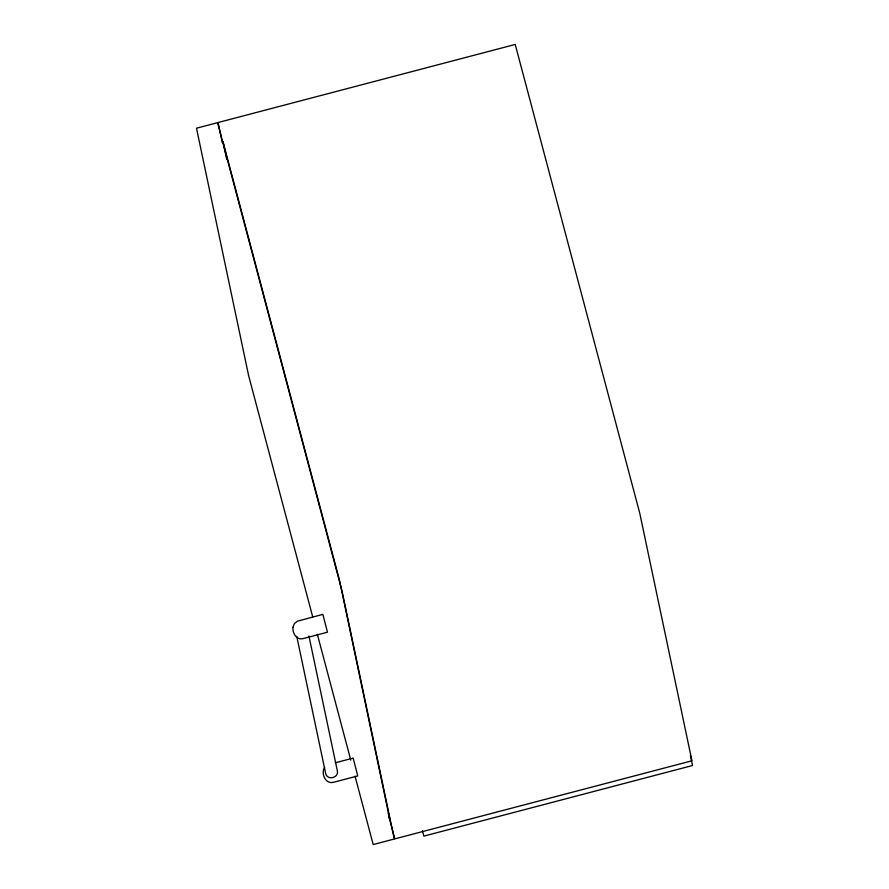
<?xml version="1.0" encoding="UTF-8"?>
<svg xmlns="http://www.w3.org/2000/svg" width="889" height="889" viewBox="0 0 889 889"><rect width="100%" height="100%" fill="white"/><g stroke="black" fill="none" stroke-linecap="round" stroke-linejoin="round"><path stroke-width="1.33" d="M324.607 767.407C320.696 773.341 325.452 784.543 333.508 782.298L357.756 775.93L353.155 758.106L335.286 762.795M422.431 830.748L423.864 836.116L692.509 765.518L690.42 755.583M388.182 813.124L389.604 818.491L339.342 579.628L222.961 141.573L226.673 159.209M388.771 816.102L394.816 838.872L691.942 760.795L639.78 513.286L515.22 44.45L218.105 122.526L222.372 142.818M312.706 616.833L248.642 375.714L196.491 128.205L217.572 122.671L342.132 591.507L394.294 839.005L373.202 844.55L355.055 776.23M317.329 634.246L350.788 760.162M308.939 636.013L337.275 770.507C339.442 777.742 327.363 780.898 325.674 773.552L296.759 636.335M292.937 627.301C292.348 633.09 296.526 640.48 303.216 638.569L327.474 632.201L322.874 614.377L297.371 621.189L294.326 623.678L292.937 627.301"/></g></svg>
